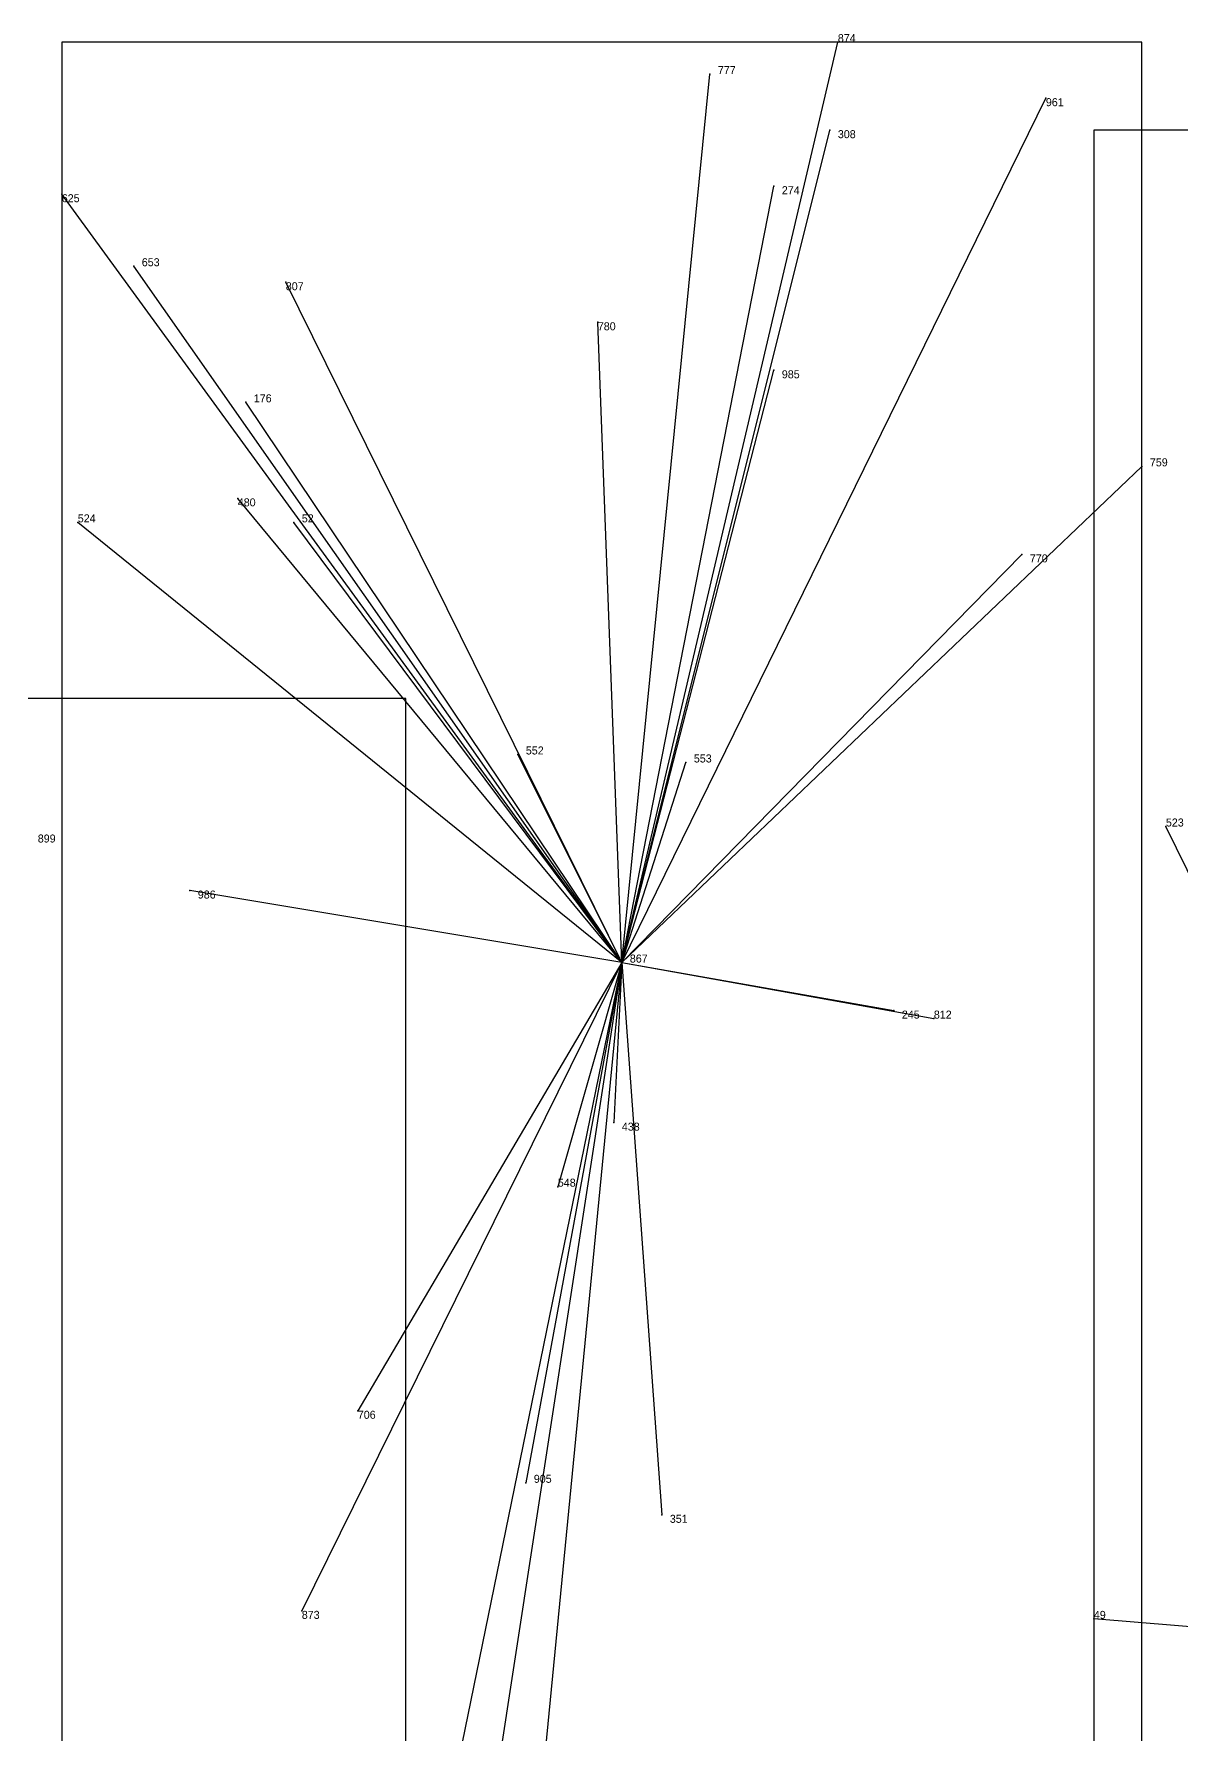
# Model space of a CAD drawing. Extents: x 0 to 1, y 0 to 1.
# Drawn here: x 0.6225 to 0.766, y 0.7875 to 1 of the extents above; entities that cross this region are included whole.
import ezdxf

# ---------------------------------------------------------------- set-up
doc = ezdxf.new("R2010")
doc.units = 0
for name, color, linetype in [('Clients', 3, 'CONTINUOUS'), ('Facilities', 3, 'CONTINUOUS'), ('Facilities_lines', 3, 'CONTINUOUS'), ('Min_max_boxes', 1, 'CONTINUOUS'), ('Normals', 1, 'CONTINUOUS'), ('Source_points', 5, 'CONTINUOUS'), ('Text', 3, 'CONTINUOUS')]:
    doc.layers.add(name, color=color, linetype=linetype)

msp = doc.modelspace()

# ---------------------------------------------------------------- linework, layer by layer
at = {"layer": 'Clients', "color": 5}
for p in [(0.723, 0.999), (0.707, 0.995), (0.749, 0.992), (0.722, 0.988), (0.626, 0.98), (0.715, 0.981), (0.635, 0.971), (0.654, 0.969), (0.693, 0.964), (0.715, 0.958), (0.649, 0.954), (0.761, 0.946), (0.648, 0.942), (0.628, 0.939), (0.655, 0.939), (0.746, 0.935), (0.683, 0.91), (0.704, 0.909), (0.764, 0.901), (0.642, 0.893), (0.73, 0.878), (0.735, 0.877), (0.695, 0.864), (0.688, 0.856), (0.663, 0.828), (0.684, 0.819), (0.701, 0.815), (0.656, 0.803), (0.755, 0.802)]:
    msp.add_point(p, dxfattribs=at)
at = {"layer": 'Facilities', "color": 3}
msp.add_point((0.696, 0.884), dxfattribs=at)
at = {"layer": 'Facilities_lines', "color": 3}
for p, q in [((0.696, 0.884), (0.723, 0.999)), ((0.696, 0.884), (0.707, 0.995)), ((0.696, 0.884), (0.749, 0.992)), ((0.696, 0.884), (0.722, 0.988)), ((0.696, 0.884), (0.626, 0.98)), ((0.696, 0.884), (0.715, 0.981)), ((0.696, 0.884), (0.635, 0.971)), ((0.696, 0.884), (0.654, 0.969)), ((0.696, 0.884), (0.693, 0.964)), ((0.696, 0.884), (0.715, 0.958)), ((0.696, 0.884), (0.649, 0.954)), ((0.696, 0.884), (0.761, 0.946)), ((0.696, 0.884), (0.648, 0.942)), ((0.696, 0.884), (0.628, 0.939)), ((0.696, 0.884), (0.655, 0.939)), ((0.696, 0.884), (0.746, 0.935)), ((0.696, 0.884), (0.683, 0.91)), ((0.696, 0.884), (0.704, 0.909)), ((0.815, 0.797), (0.764, 0.901)), ((0.696, 0.884), (0.642, 0.893)), ((0.696, 0.884), (0.656, 0.803)), ((0.696, 0.884), (0.663, 0.828)), ((0.696, 0.884), (0.671, 0.762)), ((0.696, 0.884), (0.68, 0.78)), ((0.696, 0.884), (0.682, 0.74)), ((0.696, 0.884), (0.684, 0.819)), ((0.696, 0.884), (0.688, 0.856)), ((0.696, 0.884), (0.695, 0.864)), ((0.696, 0.884), (0.701, 0.815)), ((0.696, 0.884), (0.73, 0.878)), ((0.696, 0.884), (0.735, 0.877)), ((0.815, 0.797), (0.755, 0.802))]:
    msp.add_line(p, q, dxfattribs=at)
at = {"layer": 'Min_max_boxes', "color": 1}
for p, q in [((0.761, 0.999), (0.626, 0.999)), ((0.626, 0.999), (0.626, 0.74)), ((0.761, 0.999), (0.626, 0.999)), ((0.626, 0.999), (0.626, 0.74)), ((0.626, 0.999), (0.626, 0.999)), ((0.761, 0.74), (0.761, 0.999)), ((0.761, 0.74), (0.761, 0.999)), ((0.761, 0.999), (0.761, 0.999)), ((0.882, 0.988), (0.755, 0.988)), ((0.755, 0.988), (0.755, 0.671)), ((0.882, 0.988), (0.755, 0.988)), ((0.755, 0.988), (0.755, 0.671)), ((0.755, 0.988), (0.755, 0.988)), ((0.669, 0.917), (0.558, 0.917)), ((0.669, 0.917), (0.558, 0.917)), ((0.669, 0.552), (0.669, 0.917)), ((0.669, 0.552), (0.669, 0.917)), ((0.669, 0.917), (0.669, 0.917))]:
    msp.add_line(p, q, dxfattribs=at)
at = {"layer": 'Normals', "color": 1}
for p, q in [((0.723, 0.999), (0.723, 0.999, 0.1)), ((0.707, 0.995), (0.707, 0.995, 0.1)), ((0.749, 0.992), (0.749, 0.992, 0.1)), ((0.722, 0.988), (0.722, 0.988, 0.1)), ((0.626, 0.98), (0.626, 0.98, 0.1)), ((0.715, 0.981), (0.715, 0.981, 0.1)), ((0.635, 0.971), (0.635, 0.971, 0.1)), ((0.654, 0.969), (0.654, 0.969, 0.1)), ((0.693, 0.964), (0.693, 0.964, 0.1)), ((0.715, 0.958), (0.715, 0.958, 0.1)), ((0.649, 0.954), (0.649, 0.954, 0.1)), ((0.761, 0.946), (0.761, 0.946, 0.1)), ((0.648, 0.942), (0.648, 0.942, 0.1)), ((0.628, 0.939), (0.628, 0.939, 0.1)), ((0.655, 0.939), (0.655, 0.939, 0.1)), ((0.746, 0.935), (0.746, 0.935, 0.1)), ((0.683, 0.91), (0.683, 0.91, 0.1)), ((0.704, 0.909), (0.704, 0.909, 0.1)), ((0.764, 0.901), (0.764, 0.901, 0.1)), ((0.642, 0.893), (0.642, 0.893, 0.1)), ((0.696, 0.884), (0.696, 0.884, 0.1)), ((0.73, 0.878), (0.73, 0.878, 0.1)), ((0.735, 0.877), (0.735, 0.877, 0.1)), ((0.695, 0.864), (0.695, 0.864, 0.1)), ((0.688, 0.856), (0.688, 0.856, 0.1)), ((0.663, 0.828), (0.663, 0.828, 0.1)), ((0.684, 0.819), (0.684, 0.819, 0.1)), ((0.701, 0.815), (0.701, 0.815, 0.1)), ((0.656, 0.803), (0.656, 0.803, 0.1)), ((0.755, 0.802), (0.755, 0.802, 0.1))]:
    msp.add_line(p, q, dxfattribs=at)
at = {"layer": 'Source_points', "color": 5}
for p in [(0.723, 0.999), (0.707, 0.995), (0.749, 0.992), (0.722, 0.988), (0.626, 0.98), (0.715, 0.981), (0.635, 0.971), (0.654, 0.969), (0.693, 0.964), (0.715, 0.958), (0.649, 0.954), (0.761, 0.946), (0.648, 0.942), (0.628, 0.939), (0.655, 0.939), (0.746, 0.935), (0.683, 0.91), (0.704, 0.909), (0.764, 0.901), (0.642, 0.893), (0.696, 0.884), (0.73, 0.878), (0.735, 0.877), (0.695, 0.864), (0.688, 0.856), (0.663, 0.828), (0.684, 0.819), (0.701, 0.815), (0.656, 0.803), (0.755, 0.802)]:
    msp.add_point(p, dxfattribs=at)

# ---------------------------------------------------------------- texts
at = {"layer": 'Text', "color": 3}
for s, p in [('874', (0.723, 0.999)), ('777', (0.708, 0.995)), ('961', (0.749, 0.991)), ('308', (0.723, 0.987)), ('625', (0.626, 0.979)), ('274', (0.716, 0.98)), ('653', (0.636, 0.971)), ('807', (0.654, 0.968)), ('780', (0.693, 0.963)), ('985', (0.716, 0.957)), ('176', (0.65, 0.954)), ('759', (0.762, 0.946)), ('480', (0.648, 0.941)), ('524', (0.628, 0.939)), ('52', (0.656, 0.939)), ('770', (0.747, 0.934)), ('552', (0.684, 0.91)), ('553', (0.705, 0.909)), ('523', (0.764, 0.901)), ('899', (0.623, 0.899)), ('986', (0.643, 0.892)), ('867', (0.697, 0.884)), ('245', (0.731, 0.877)), ('812', (0.735, 0.877)), ('438', (0.696, 0.863)), ('548', (0.688, 0.856)), ('706', (0.663, 0.827)), ('905', (0.685, 0.819)), ('351', (0.702, 0.814)), ('873', (0.656, 0.802)), ('49', (0.755, 0.802))]:
    msp.add_text(s, height=0.001, dxfattribs=at).set_placement(p)

doc.saveas('drawing.dxf')
